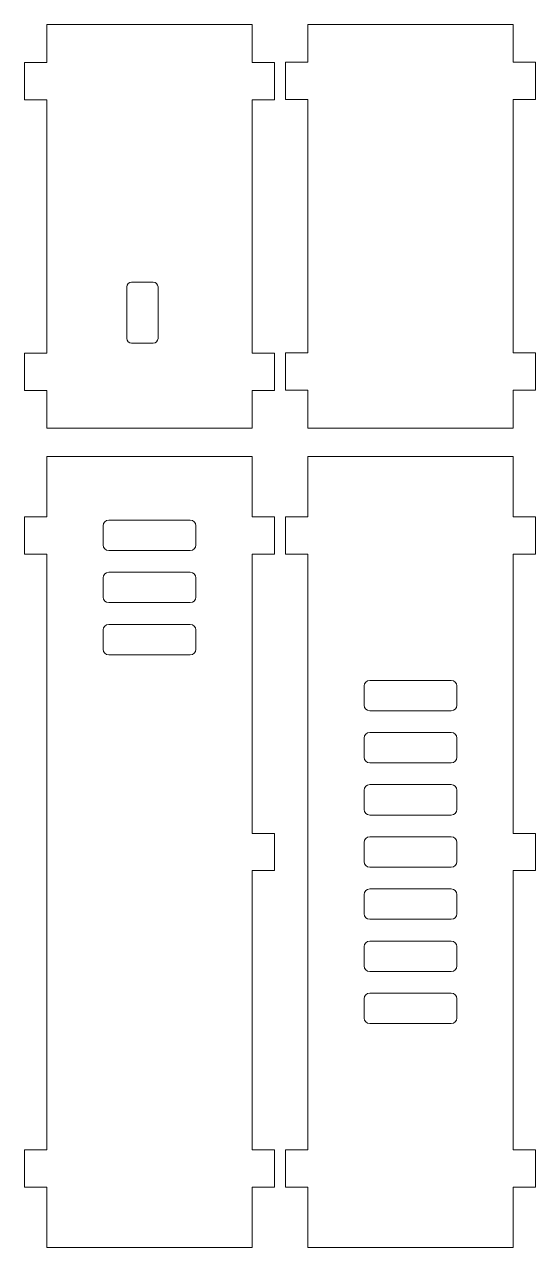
# Model space of a CAD drawing. Header units: millimetres. Extents: x -80 to 101, y -34 to 140.
# Drawn here: x -79.7 to -11, y -24.3 to 140 of the extents above; entities that cross this region are included whole.
import ezdxf

# ---------------------------------------------------------------- set-up
doc = ezdxf.new("R2010")
doc.units = ezdxf.units.MM
doc.header["$MEASUREMENT"] = 0
doc.layers.add('Layer 1', color=7, linetype='Continuous')

msp = doc.modelspace()

# ---------------------------------------------------------------- linework, layer by layer
at = {"layer": 'Layer 1', "color": 250, "lineweight": 20}
for points, knots in [([(-49.106, 85.7501), (-49.106, 85.7501), (-76.706, 85.7501), (-76.706, 85.7501), (-76.706, 85.7501), (-76.706, 85.7501), (-76.706, 90.8229), (-76.706, 90.8229), (-76.706, 90.8229), (-76.706, 90.8229), (-79.706, 90.8229), (-79.706, 90.8229), (-79.706, 90.8229), (-79.706, 90.8229), (-79.706, 95.8256), (-79.706, 95.8256), (-79.706, 95.8256), (-79.706, 95.8256), (-76.706, 95.8256), (-76.706, 95.8256), (-76.706, 95.8256), (-76.706, 95.8256), (-76.706, 129.8445), (-76.706, 129.8445), (-76.706, 129.8445), (-76.706, 129.8445), (-79.706, 129.8445), (-79.706, 129.8445), (-79.706, 129.8445), (-79.706, 129.8445), (-79.706, 134.8472), (-79.706, 134.8472), (-79.706, 134.8472), (-79.706, 134.8472), (-76.706, 134.8472), (-76.706, 134.8472), (-76.706, 134.8472), (-76.706, 134.8472), (-76.706, 139.9502), (-76.706, 139.9502), (-76.706, 139.9502), (-76.706, 139.9502), (-49.106, 139.9502), (-49.106, 139.9502), (-49.106, 139.9502), (-49.106, 139.9502), (-49.106, 134.8473), (-49.106, 134.8473), (-49.106, 134.8473), (-49.106, 134.8473), (-46.106, 134.8473), (-46.106, 134.8473), (-46.106, 134.8473), (-46.106, 134.8473), (-46.106, 129.8445), (-46.106, 129.8445), (-46.106, 129.8445), (-46.106, 129.8445), (-49.106, 129.8445), (-49.106, 129.8445), (-49.106, 129.8445), (-49.106, 129.8445), (-49.106, 95.8256), (-49.106, 95.8256), (-49.106, 95.8256), (-49.106, 95.8256), (-46.106, 95.8256), (-46.106, 95.8256), (-46.106, 95.8256), (-46.106, 95.8256), (-46.106, 90.8229), (-46.106, 90.8229), (-46.106, 90.8229), (-46.106, 90.8229), (-49.106, 90.8229), (-49.106, 90.8229), (-49.106, 90.8229), (-49.106, 90.8229), (-49.106, 85.7501), (-49.106, 85.7501)], [0, 0, 0, 0, 0.04761905, 0.04761905, 0.04761905, 0.04761905, 0.0952381, 0.0952381, 0.0952381, 0.0952381, 0.14285714, 0.14285714, 0.14285714, 0.14285714, 0.19047619, 0.19047619, 0.19047619, 0.19047619, 0.23809524, 0.23809524, 0.23809524, 0.23809524, 0.28571429, 0.28571429, 0.28571429, 0.28571429, 0.33333333, 0.33333333, 0.33333333, 0.33333333, 0.38095238, 0.38095238, 0.38095238, 0.38095238, 0.42857143, 0.42857143, 0.42857143, 0.42857143, 0.47619048, 0.47619048, 0.47619048, 0.47619048, 0.52380952, 0.52380952, 0.52380952, 0.52380952, 0.57142857, 0.57142857, 0.57142857, 0.57142857, 0.61904762, 0.61904762, 0.61904762, 0.61904762, 0.66666667, 0.66666667, 0.66666667, 0.66666667, 0.71428571, 0.71428571, 0.71428571, 0.71428571, 0.76190476, 0.76190476, 0.76190476, 0.76190476, 0.80952381, 0.80952381, 0.80952381, 0.80952381, 0.85714286, 0.85714286, 0.85714286, 0.85714286, 0.9047619, 0.9047619, 0.9047619, 0.9047619, 1, 1, 1, 1]), ([(-49.106, 85.7501), (-49.106, 85.7501), (-76.706, 85.7501), (-76.706, 85.7501), (-76.706, 85.7501), (-76.706, 85.7501), (-76.706, 90.8229), (-76.706, 90.8229), (-76.706, 90.8229), (-76.706, 90.8229), (-79.706, 90.8229), (-79.706, 90.8229), (-79.706, 90.8229), (-79.706, 90.8229), (-79.706, 95.8256), (-79.706, 95.8256), (-79.706, 95.8256), (-79.706, 95.8256), (-76.706, 95.8256), (-76.706, 95.8256), (-76.706, 95.8256), (-76.706, 95.8256), (-76.706, 129.8445), (-76.706, 129.8445), (-76.706, 129.8445), (-76.706, 129.8445), (-79.706, 129.8445), (-79.706, 129.8445), (-79.706, 129.8445), (-79.706, 129.8445), (-79.706, 134.8472), (-79.706, 134.8472), (-79.706, 134.8472), (-79.706, 134.8472), (-76.706, 134.8472), (-76.706, 134.8472), (-76.706, 134.8472), (-76.706, 134.8472), (-76.706, 139.9502), (-76.706, 139.9502), (-76.706, 139.9502), (-76.706, 139.9502), (-49.106, 139.9502), (-49.106, 139.9502), (-49.106, 139.9502), (-49.106, 139.9502), (-49.106, 134.8473), (-49.106, 134.8473), (-49.106, 134.8473), (-49.106, 134.8473), (-46.106, 134.8473), (-46.106, 134.8473), (-46.106, 134.8473), (-46.106, 134.8473), (-46.106, 129.8445), (-46.106, 129.8445), (-46.106, 129.8445), (-46.106, 129.8445), (-49.106, 129.8445), (-49.106, 129.8445), (-49.106, 129.8445), (-49.106, 129.8445), (-49.106, 95.8256), (-49.106, 95.8256), (-49.106, 95.8256), (-49.106, 95.8256), (-46.106, 95.8256), (-46.106, 95.8256), (-46.106, 95.8256), (-46.106, 95.8256), (-46.106, 90.8229), (-46.106, 90.8229), (-46.106, 90.8229), (-46.106, 90.8229), (-49.106, 90.8229), (-49.106, 90.8229), (-49.106, 90.8229), (-49.106, 90.8229), (-49.106, 85.7501), (-49.106, 85.7501)], [0, 0, 0, 0, 0.04761905, 0.04761905, 0.04761905, 0.04761905, 0.0952381, 0.0952381, 0.0952381, 0.0952381, 0.14285714, 0.14285714, 0.14285714, 0.14285714, 0.19047619, 0.19047619, 0.19047619, 0.19047619, 0.23809524, 0.23809524, 0.23809524, 0.23809524, 0.28571429, 0.28571429, 0.28571429, 0.28571429, 0.33333333, 0.33333333, 0.33333333, 0.33333333, 0.38095238, 0.38095238, 0.38095238, 0.38095238, 0.42857143, 0.42857143, 0.42857143, 0.42857143, 0.47619048, 0.47619048, 0.47619048, 0.47619048, 0.52380952, 0.52380952, 0.52380952, 0.52380952, 0.57142857, 0.57142857, 0.57142857, 0.57142857, 0.61904762, 0.61904762, 0.61904762, 0.61904762, 0.66666667, 0.66666667, 0.66666667, 0.66666667, 0.71428571, 0.71428571, 0.71428571, 0.71428571, 0.76190476, 0.76190476, 0.76190476, 0.76190476, 0.80952381, 0.80952381, 0.80952381, 0.80952381, 0.85714286, 0.85714286, 0.85714286, 0.85714286, 0.9047619, 0.9047619, 0.9047619, 0.9047619, 1, 1, 1, 1]), ([(-41.6349, 139.9503), (-41.6349, 139.9503), (-14.0349, 139.9503), (-14.0349, 139.9503), (-14.0349, 139.9503), (-14.0349, 139.9503), (-14.0349, 134.8775), (-14.0349, 134.8775), (-14.0349, 134.8775), (-14.0349, 134.8775), (-11.0349, 134.8775), (-11.0349, 134.8775), (-11.0349, 134.8775), (-11.0349, 134.8775), (-11.0349, 129.8748), (-11.0349, 129.8748), (-11.0349, 129.8748), (-11.0349, 129.8748), (-14.0349, 129.8748), (-14.0349, 129.8748), (-14.0349, 129.8748), (-14.0349, 129.8748), (-14.0349, 95.8559), (-14.0349, 95.8559), (-14.0349, 95.8559), (-14.0349, 95.8559), (-11.0349, 95.8559), (-11.0349, 95.8559), (-11.0349, 95.8559), (-11.0349, 95.8559), (-11.0349, 90.8532), (-11.0349, 90.8532), (-11.0349, 90.8532), (-11.0349, 90.8532), (-14.0349, 90.8532), (-14.0349, 90.8532), (-14.0349, 90.8532), (-14.0349, 90.8532), (-14.0349, 85.7502), (-14.0349, 85.7502), (-14.0349, 85.7502), (-14.0349, 85.7502), (-41.6349, 85.7502), (-41.6349, 85.7502), (-41.6349, 85.7502), (-41.6349, 85.7502), (-41.6349, 90.8531), (-41.6349, 90.8531), (-41.6349, 90.8531), (-41.6349, 90.8531), (-44.6349, 90.8531), (-44.6349, 90.8531), (-44.6349, 90.8531), (-44.6349, 90.8531), (-44.6349, 95.8559), (-44.6349, 95.8559), (-44.6349, 95.8559), (-44.6349, 95.8559), (-41.6349, 95.8559), (-41.6349, 95.8559), (-41.6349, 95.8559), (-41.6349, 95.8559), (-41.6349, 129.8748), (-41.6349, 129.8748), (-41.6349, 129.8748), (-41.6349, 129.8748), (-44.6349, 129.8748), (-44.6349, 129.8748), (-44.6349, 129.8748), (-44.6349, 129.8748), (-44.6349, 134.8775), (-44.6349, 134.8775), (-44.6349, 134.8775), (-44.6349, 134.8775), (-41.6349, 134.8775), (-41.6349, 134.8775), (-41.6349, 134.8775), (-41.6349, 134.8775), (-41.6349, 139.9503), (-41.6349, 139.9503)], [0, 0, 0, 0, 0.04761905, 0.04761905, 0.04761905, 0.04761905, 0.0952381, 0.0952381, 0.0952381, 0.0952381, 0.14285714, 0.14285714, 0.14285714, 0.14285714, 0.19047619, 0.19047619, 0.19047619, 0.19047619, 0.23809524, 0.23809524, 0.23809524, 0.23809524, 0.28571429, 0.28571429, 0.28571429, 0.28571429, 0.33333333, 0.33333333, 0.33333333, 0.33333333, 0.38095238, 0.38095238, 0.38095238, 0.38095238, 0.42857143, 0.42857143, 0.42857143, 0.42857143, 0.47619048, 0.47619048, 0.47619048, 0.47619048, 0.52380952, 0.52380952, 0.52380952, 0.52380952, 0.57142857, 0.57142857, 0.57142857, 0.57142857, 0.61904762, 0.61904762, 0.61904762, 0.61904762, 0.66666667, 0.66666667, 0.66666667, 0.66666667, 0.71428571, 0.71428571, 0.71428571, 0.71428571, 0.76190476, 0.76190476, 0.76190476, 0.76190476, 0.80952381, 0.80952381, 0.80952381, 0.80952381, 0.85714286, 0.85714286, 0.85714286, 0.85714286, 0.9047619, 0.9047619, 0.9047619, 0.9047619, 1, 1, 1, 1]), ([(-41.6349, 139.9503), (-41.6349, 139.9503), (-14.0349, 139.9503), (-14.0349, 139.9503), (-14.0349, 139.9503), (-14.0349, 139.9503), (-14.0349, 134.8775), (-14.0349, 134.8775), (-14.0349, 134.8775), (-14.0349, 134.8775), (-11.0349, 134.8775), (-11.0349, 134.8775), (-11.0349, 134.8775), (-11.0349, 134.8775), (-11.0349, 129.8748), (-11.0349, 129.8748), (-11.0349, 129.8748), (-11.0349, 129.8748), (-14.0349, 129.8748), (-14.0349, 129.8748), (-14.0349, 129.8748), (-14.0349, 129.8748), (-14.0349, 95.8559), (-14.0349, 95.8559), (-14.0349, 95.8559), (-14.0349, 95.8559), (-11.0349, 95.8559), (-11.0349, 95.8559), (-11.0349, 95.8559), (-11.0349, 95.8559), (-11.0349, 90.8532), (-11.0349, 90.8532), (-11.0349, 90.8532), (-11.0349, 90.8532), (-14.0349, 90.8532), (-14.0349, 90.8532), (-14.0349, 90.8532), (-14.0349, 90.8532), (-14.0349, 85.7502), (-14.0349, 85.7502), (-14.0349, 85.7502), (-14.0349, 85.7502), (-41.6349, 85.7502), (-41.6349, 85.7502), (-41.6349, 85.7502), (-41.6349, 85.7502), (-41.6349, 90.8531), (-41.6349, 90.8531), (-41.6349, 90.8531), (-41.6349, 90.8531), (-44.6349, 90.8531), (-44.6349, 90.8531), (-44.6349, 90.8531), (-44.6349, 90.8531), (-44.6349, 95.8559), (-44.6349, 95.8559), (-44.6349, 95.8559), (-44.6349, 95.8559), (-41.6349, 95.8559), (-41.6349, 95.8559), (-41.6349, 95.8559), (-41.6349, 95.8559), (-41.6349, 129.8748), (-41.6349, 129.8748), (-41.6349, 129.8748), (-41.6349, 129.8748), (-44.6349, 129.8748), (-44.6349, 129.8748), (-44.6349, 129.8748), (-44.6349, 129.8748), (-44.6349, 134.8775), (-44.6349, 134.8775), (-44.6349, 134.8775), (-44.6349, 134.8775), (-41.6349, 134.8775), (-41.6349, 134.8775), (-41.6349, 134.8775), (-41.6349, 134.8775), (-41.6349, 139.9503), (-41.6349, 139.9503)], [0, 0, 0, 0, 0.04761905, 0.04761905, 0.04761905, 0.04761905, 0.0952381, 0.0952381, 0.0952381, 0.0952381, 0.14285714, 0.14285714, 0.14285714, 0.14285714, 0.19047619, 0.19047619, 0.19047619, 0.19047619, 0.23809524, 0.23809524, 0.23809524, 0.23809524, 0.28571429, 0.28571429, 0.28571429, 0.28571429, 0.33333333, 0.33333333, 0.33333333, 0.33333333, 0.38095238, 0.38095238, 0.38095238, 0.38095238, 0.42857143, 0.42857143, 0.42857143, 0.42857143, 0.47619048, 0.47619048, 0.47619048, 0.47619048, 0.52380952, 0.52380952, 0.52380952, 0.52380952, 0.57142857, 0.57142857, 0.57142857, 0.57142857, 0.61904762, 0.61904762, 0.61904762, 0.61904762, 0.66666667, 0.66666667, 0.66666667, 0.66666667, 0.71428571, 0.71428571, 0.71428571, 0.71428571, 0.76190476, 0.76190476, 0.76190476, 0.76190476, 0.80952381, 0.80952381, 0.80952381, 0.80952381, 0.85714286, 0.85714286, 0.85714286, 0.85714286, 0.9047619, 0.9047619, 0.9047619, 0.9047619, 1, 1, 1, 1]), ([(-62.4056, 97.1502), (-62.4056, 97.1502), (-65.3161, 97.1502), (-65.3161, 97.1502), (-65.3161, 97.1502), (-65.6708, 97.1502), (-65.9609, 97.4403), (-65.9609, 97.795), (-65.9609, 97.795), (-65.9609, 97.795), (-65.9609, 104.7054), (-65.9609, 104.7054), (-65.9609, 104.7054), (-65.9609, 105.0601), (-65.6708, 105.3502), (-65.3161, 105.3502), (-65.3161, 105.3502), (-65.3161, 105.3502), (-62.4056, 105.3502), (-62.4056, 105.3502), (-62.4056, 105.3502), (-62.051, 105.3502), (-61.7609, 105.0601), (-61.7609, 104.7054), (-61.7609, 104.7054), (-61.7609, 104.7054), (-61.7609, 97.795), (-61.7609, 97.795), (-61.7609, 97.795), (-61.7609, 97.4403), (-62.051, 97.1502), (-62.4056, 97.1502)], [0, 0, 0, 0, 0.11111111, 0.11111111, 0.11111111, 0.11111111, 0.22222222, 0.22222222, 0.22222222, 0.22222222, 0.33333333, 0.33333333, 0.33333333, 0.33333333, 0.44444444, 0.44444444, 0.44444444, 0.44444444, 0.55555556, 0.55555556, 0.55555556, 0.55555556, 0.66666667, 0.66666667, 0.66666667, 0.66666667, 0.77777778, 0.77777778, 0.77777778, 0.77777778, 1, 1, 1, 1]), ([(-62.4056, 97.1502), (-62.4056, 97.1502), (-65.3161, 97.1502), (-65.3161, 97.1502), (-65.3161, 97.1502), (-65.6708, 97.1502), (-65.9609, 97.4403), (-65.9609, 97.795), (-65.9609, 97.795), (-65.9609, 97.795), (-65.9609, 104.7054), (-65.9609, 104.7054), (-65.9609, 104.7054), (-65.9609, 105.0601), (-65.6708, 105.3502), (-65.3161, 105.3502), (-65.3161, 105.3502), (-65.3161, 105.3502), (-62.4056, 105.3502), (-62.4056, 105.3502), (-62.4056, 105.3502), (-62.051, 105.3502), (-61.7609, 105.0601), (-61.7609, 104.7054), (-61.7609, 104.7054), (-61.7609, 104.7054), (-61.7609, 97.795), (-61.7609, 97.795), (-61.7609, 97.795), (-61.7609, 97.4403), (-62.051, 97.1502), (-62.4056, 97.1502)], [0, 0, 0, 0, 0.11111111, 0.11111111, 0.11111111, 0.11111111, 0.22222222, 0.22222222, 0.22222222, 0.22222222, 0.33333333, 0.33333333, 0.33333333, 0.33333333, 0.44444444, 0.44444444, 0.44444444, 0.44444444, 0.55555556, 0.55555556, 0.55555556, 0.55555556, 0.66666667, 0.66666667, 0.66666667, 0.66666667, 0.77777778, 0.77777778, 0.77777778, 0.77777778, 1, 1, 1, 1]), ([(-76.706, -24.2545), (-76.706, -24.2545), (-76.706, -16.1545), (-76.706, -16.1545), (-76.706, -16.1545), (-76.706, -16.1545), (-79.706, -16.1545), (-79.706, -16.1545), (-79.706, -16.1545), (-79.706, -16.1545), (-79.706, -11.1545), (-79.706, -11.1545), (-79.706, -11.1545), (-79.706, -11.1545), (-76.706, -11.1545), (-76.706, -11.1545), (-76.706, -11.1545), (-76.706, -11.1545), (-76.706, 68.8455), (-76.706, 68.8455), (-76.706, 68.8455), (-76.706, 68.8455), (-79.706, 68.8455), (-79.706, 68.8455), (-79.706, 68.8455), (-79.706, 68.8455), (-79.706, 73.8455), (-79.706, 73.8455), (-79.706, 73.8455), (-79.706, 73.8455), (-76.706, 73.8455), (-76.706, 73.8455), (-76.706, 73.8455), (-76.706, 73.8455), (-76.706, 81.9555), (-76.706, 81.9555), (-76.706, 81.9555), (-76.706, 81.9555), (-49.106, 81.9555), (-49.106, 81.9555), (-49.106, 81.9555), (-49.106, 81.9555), (-49.106, 73.8455), (-49.106, 73.8455), (-49.106, 73.8455), (-49.106, 73.8455), (-46.106, 73.8455), (-46.106, 73.8455), (-46.106, 73.8455), (-46.106, 73.8455), (-46.106, 68.8428), (-46.106, 68.8428), (-46.106, 68.8428), (-46.106, 68.8428), (-49.106, 68.8428), (-49.106, 68.8428), (-49.106, 68.8428), (-49.106, 68.8428), (-49.106, 31.3505), (-49.106, 31.3505), (-49.106, 31.3505), (-49.106, 31.3505), (-46.106, 31.3505), (-46.106, 31.3505), (-46.106, 31.3505), (-46.106, 31.3505), (-46.106, 26.3478), (-46.106, 26.3478), (-46.106, 26.3478), (-46.106, 26.3478), (-49.106, 26.3478), (-49.106, 26.3478), (-49.106, 26.3478), (-49.106, 26.3478), (-49.106, -11.1545), (-49.106, -11.1545), (-49.106, -11.1545), (-49.106, -11.1545), (-46.106, -11.1545), (-46.106, -11.1545), (-46.106, -11.1545), (-46.106, -11.1545), (-46.106, -16.1572), (-46.106, -16.1572), (-46.106, -16.1572), (-46.106, -16.1572), (-49.106, -16.1572), (-49.106, -16.1572), (-49.106, -16.1572), (-49.106, -16.1572), (-49.106, -24.2545), (-49.106, -24.2545), (-49.106, -24.2545), (-49.106, -24.2545), (-76.706, -24.2545), (-76.706, -24.2545)], [0, 0, 0, 0, 0.04, 0.04, 0.04, 0.04, 0.08, 0.08, 0.08, 0.08, 0.12, 0.12, 0.12, 0.12, 0.16, 0.16, 0.16, 0.16, 0.2, 0.2, 0.2, 0.2, 0.24, 0.24, 0.24, 0.24, 0.28, 0.28, 0.28, 0.28, 0.32, 0.32, 0.32, 0.32, 0.36, 0.36, 0.36, 0.36, 0.4, 0.4, 0.4, 0.4, 0.44, 0.44, 0.44, 0.44, 0.48, 0.48, 0.48, 0.48, 0.52, 0.52, 0.52, 0.52, 0.56, 0.56, 0.56, 0.56, 0.6, 0.6, 0.6, 0.6, 0.64, 0.64, 0.64, 0.64, 0.68, 0.68, 0.68, 0.68, 0.72, 0.72, 0.72, 0.72, 0.76, 0.76, 0.76, 0.76, 0.8, 0.8, 0.8, 0.8, 0.84, 0.84, 0.84, 0.84, 0.88, 0.88, 0.88, 0.88, 0.92, 0.92, 0.92, 0.92, 1, 1, 1, 1]), ([(-76.706, -24.2545), (-76.706, -24.2545), (-76.706, -16.1545), (-76.706, -16.1545), (-76.706, -16.1545), (-76.706, -16.1545), (-79.706, -16.1545), (-79.706, -16.1545), (-79.706, -16.1545), (-79.706, -16.1545), (-79.706, -11.1545), (-79.706, -11.1545), (-79.706, -11.1545), (-79.706, -11.1545), (-76.706, -11.1545), (-76.706, -11.1545), (-76.706, -11.1545), (-76.706, -11.1545), (-76.706, 68.8455), (-76.706, 68.8455), (-76.706, 68.8455), (-76.706, 68.8455), (-79.706, 68.8455), (-79.706, 68.8455), (-79.706, 68.8455), (-79.706, 68.8455), (-79.706, 73.8455), (-79.706, 73.8455), (-79.706, 73.8455), (-79.706, 73.8455), (-76.706, 73.8455), (-76.706, 73.8455), (-76.706, 73.8455), (-76.706, 73.8455), (-76.706, 81.9555), (-76.706, 81.9555), (-76.706, 81.9555), (-76.706, 81.9555), (-49.106, 81.9555), (-49.106, 81.9555), (-49.106, 81.9555), (-49.106, 81.9555), (-49.106, 73.8455), (-49.106, 73.8455), (-49.106, 73.8455), (-49.106, 73.8455), (-46.106, 73.8455), (-46.106, 73.8455), (-46.106, 73.8455), (-46.106, 73.8455), (-46.106, 68.8428), (-46.106, 68.8428), (-46.106, 68.8428), (-46.106, 68.8428), (-49.106, 68.8428), (-49.106, 68.8428), (-49.106, 68.8428), (-49.106, 68.8428), (-49.106, 31.3505), (-49.106, 31.3505), (-49.106, 31.3505), (-49.106, 31.3505), (-46.106, 31.3505), (-46.106, 31.3505), (-46.106, 31.3505), (-46.106, 31.3505), (-46.106, 26.3478), (-46.106, 26.3478), (-46.106, 26.3478), (-46.106, 26.3478), (-49.106, 26.3478), (-49.106, 26.3478), (-49.106, 26.3478), (-49.106, 26.3478), (-49.106, -11.1545), (-49.106, -11.1545), (-49.106, -11.1545), (-49.106, -11.1545), (-46.106, -11.1545), (-46.106, -11.1545), (-46.106, -11.1545), (-46.106, -11.1545), (-46.106, -16.1572), (-46.106, -16.1572), (-46.106, -16.1572), (-46.106, -16.1572), (-49.106, -16.1572), (-49.106, -16.1572), (-49.106, -16.1572), (-49.106, -16.1572), (-49.106, -24.2545), (-49.106, -24.2545), (-49.106, -24.2545), (-49.106, -24.2545), (-76.706, -24.2545), (-76.706, -24.2545)], [0, 0, 0, 0, 0.04, 0.04, 0.04, 0.04, 0.08, 0.08, 0.08, 0.08, 0.12, 0.12, 0.12, 0.12, 0.16, 0.16, 0.16, 0.16, 0.2, 0.2, 0.2, 0.2, 0.24, 0.24, 0.24, 0.24, 0.28, 0.28, 0.28, 0.28, 0.32, 0.32, 0.32, 0.32, 0.36, 0.36, 0.36, 0.36, 0.4, 0.4, 0.4, 0.4, 0.44, 0.44, 0.44, 0.44, 0.48, 0.48, 0.48, 0.48, 0.52, 0.52, 0.52, 0.52, 0.56, 0.56, 0.56, 0.56, 0.6, 0.6, 0.6, 0.6, 0.64, 0.64, 0.64, 0.64, 0.68, 0.68, 0.68, 0.68, 0.72, 0.72, 0.72, 0.72, 0.76, 0.76, 0.76, 0.76, 0.8, 0.8, 0.8, 0.8, 0.84, 0.84, 0.84, 0.84, 0.88, 0.88, 0.88, 0.88, 0.92, 0.92, 0.92, 0.92, 1, 1, 1, 1]), ([(-41.6349, -24.2545), (-41.6349, -24.2545), (-41.6349, -16.1545), (-41.6349, -16.1545), (-41.6349, -16.1545), (-41.6349, -16.1545), (-44.6349, -16.1545), (-44.6349, -16.1545), (-44.6349, -16.1545), (-44.6349, -16.1545), (-44.6349, -11.1545), (-44.6349, -11.1545), (-44.6349, -11.1545), (-44.6349, -11.1545), (-41.6349, -11.1545), (-41.6349, -11.1545), (-41.6349, -11.1545), (-41.6349, -11.1545), (-41.6349, 68.8455), (-41.6349, 68.8455), (-41.6349, 68.8455), (-41.6349, 68.8455), (-44.6349, 68.8455), (-44.6349, 68.8455), (-44.6349, 68.8455), (-44.6349, 68.8455), (-44.6349, 73.8455), (-44.6349, 73.8455), (-44.6349, 73.8455), (-44.6349, 73.8455), (-41.6349, 73.8455), (-41.6349, 73.8455), (-41.6349, 73.8455), (-41.6349, 73.8455), (-41.6349, 81.9555), (-41.6349, 81.9555), (-41.6349, 81.9555), (-41.6349, 81.9555), (-14.0349, 81.9555), (-14.0349, 81.9555), (-14.0349, 81.9555), (-14.0349, 81.9555), (-14.0349, 73.8455), (-14.0349, 73.8455), (-14.0349, 73.8455), (-14.0349, 73.8455), (-11.0349, 73.8455), (-11.0349, 73.8455), (-11.0349, 73.8455), (-11.0349, 73.8455), (-11.0349, 68.8428), (-11.0349, 68.8428), (-11.0349, 68.8428), (-11.0349, 68.8428), (-14.0349, 68.8428), (-14.0349, 68.8428), (-14.0349, 68.8428), (-14.0349, 68.8428), (-14.0349, 31.3505), (-14.0349, 31.3505), (-14.0349, 31.3505), (-14.0349, 31.3505), (-11.0349, 31.3505), (-11.0349, 31.3505), (-11.0349, 31.3505), (-11.0349, 31.3505), (-11.0349, 26.3478), (-11.0349, 26.3478), (-11.0349, 26.3478), (-11.0349, 26.3478), (-14.0349, 26.3478), (-14.0349, 26.3478), (-14.0349, 26.3478), (-14.0349, 26.3478), (-14.0349, -11.1545), (-14.0349, -11.1545), (-14.0349, -11.1545), (-14.0349, -11.1545), (-11.0349, -11.1545), (-11.0349, -11.1545), (-11.0349, -11.1545), (-11.0349, -11.1545), (-11.0349, -16.1572), (-11.0349, -16.1572), (-11.0349, -16.1572), (-11.0349, -16.1572), (-14.0349, -16.1572), (-14.0349, -16.1572), (-14.0349, -16.1572), (-14.0349, -16.1572), (-14.0349, -24.2545), (-14.0349, -24.2545), (-14.0349, -24.2545), (-14.0349, -24.2545), (-41.6349, -24.2545), (-41.6349, -24.2545)], [0, 0, 0, 0, 0.04, 0.04, 0.04, 0.04, 0.08, 0.08, 0.08, 0.08, 0.12, 0.12, 0.12, 0.12, 0.16, 0.16, 0.16, 0.16, 0.2, 0.2, 0.2, 0.2, 0.24, 0.24, 0.24, 0.24, 0.28, 0.28, 0.28, 0.28, 0.32, 0.32, 0.32, 0.32, 0.36, 0.36, 0.36, 0.36, 0.4, 0.4, 0.4, 0.4, 0.44, 0.44, 0.44, 0.44, 0.48, 0.48, 0.48, 0.48, 0.52, 0.52, 0.52, 0.52, 0.56, 0.56, 0.56, 0.56, 0.6, 0.6, 0.6, 0.6, 0.64, 0.64, 0.64, 0.64, 0.68, 0.68, 0.68, 0.68, 0.72, 0.72, 0.72, 0.72, 0.76, 0.76, 0.76, 0.76, 0.8, 0.8, 0.8, 0.8, 0.84, 0.84, 0.84, 0.84, 0.88, 0.88, 0.88, 0.88, 0.92, 0.92, 0.92, 0.92, 1, 1, 1, 1]), ([(-41.6349, -24.2545), (-41.6349, -24.2545), (-41.6349, -16.1545), (-41.6349, -16.1545), (-41.6349, -16.1545), (-41.6349, -16.1545), (-44.6349, -16.1545), (-44.6349, -16.1545), (-44.6349, -16.1545), (-44.6349, -16.1545), (-44.6349, -11.1545), (-44.6349, -11.1545), (-44.6349, -11.1545), (-44.6349, -11.1545), (-41.6349, -11.1545), (-41.6349, -11.1545), (-41.6349, -11.1545), (-41.6349, -11.1545), (-41.6349, 68.8455), (-41.6349, 68.8455), (-41.6349, 68.8455), (-41.6349, 68.8455), (-44.6349, 68.8455), (-44.6349, 68.8455), (-44.6349, 68.8455), (-44.6349, 68.8455), (-44.6349, 73.8455), (-44.6349, 73.8455), (-44.6349, 73.8455), (-44.6349, 73.8455), (-41.6349, 73.8455), (-41.6349, 73.8455), (-41.6349, 73.8455), (-41.6349, 73.8455), (-41.6349, 81.9555), (-41.6349, 81.9555), (-41.6349, 81.9555), (-41.6349, 81.9555), (-14.0349, 81.9555), (-14.0349, 81.9555), (-14.0349, 81.9555), (-14.0349, 81.9555), (-14.0349, 73.8455), (-14.0349, 73.8455), (-14.0349, 73.8455), (-14.0349, 73.8455), (-11.0349, 73.8455), (-11.0349, 73.8455), (-11.0349, 73.8455), (-11.0349, 73.8455), (-11.0349, 68.8428), (-11.0349, 68.8428), (-11.0349, 68.8428), (-11.0349, 68.8428), (-14.0349, 68.8428), (-14.0349, 68.8428), (-14.0349, 68.8428), (-14.0349, 68.8428), (-14.0349, 31.3505), (-14.0349, 31.3505), (-14.0349, 31.3505), (-14.0349, 31.3505), (-11.0349, 31.3505), (-11.0349, 31.3505), (-11.0349, 31.3505), (-11.0349, 31.3505), (-11.0349, 26.3478), (-11.0349, 26.3478), (-11.0349, 26.3478), (-11.0349, 26.3478), (-14.0349, 26.3478), (-14.0349, 26.3478), (-14.0349, 26.3478), (-14.0349, 26.3478), (-14.0349, -11.1545), (-14.0349, -11.1545), (-14.0349, -11.1545), (-14.0349, -11.1545), (-11.0349, -11.1545), (-11.0349, -11.1545), (-11.0349, -11.1545), (-11.0349, -11.1545), (-11.0349, -16.1572), (-11.0349, -16.1572), (-11.0349, -16.1572), (-11.0349, -16.1572), (-14.0349, -16.1572), (-14.0349, -16.1572), (-14.0349, -16.1572), (-14.0349, -16.1572), (-14.0349, -24.2545), (-14.0349, -24.2545), (-14.0349, -24.2545), (-14.0349, -24.2545), (-41.6349, -24.2545), (-41.6349, -24.2545)], [0, 0, 0, 0, 0.04, 0.04, 0.04, 0.04, 0.08, 0.08, 0.08, 0.08, 0.12, 0.12, 0.12, 0.12, 0.16, 0.16, 0.16, 0.16, 0.2, 0.2, 0.2, 0.2, 0.24, 0.24, 0.24, 0.24, 0.28, 0.28, 0.28, 0.28, 0.32, 0.32, 0.32, 0.32, 0.36, 0.36, 0.36, 0.36, 0.4, 0.4, 0.4, 0.4, 0.44, 0.44, 0.44, 0.44, 0.48, 0.48, 0.48, 0.48, 0.52, 0.52, 0.52, 0.52, 0.56, 0.56, 0.56, 0.56, 0.6, 0.6, 0.6, 0.6, 0.64, 0.64, 0.64, 0.64, 0.68, 0.68, 0.68, 0.68, 0.72, 0.72, 0.72, 0.72, 0.76, 0.76, 0.76, 0.76, 0.8, 0.8, 0.8, 0.8, 0.84, 0.84, 0.84, 0.84, 0.88, 0.88, 0.88, 0.88, 0.92, 0.92, 0.92, 0.92, 1, 1, 1, 1]), ([(-68.3759, 73.4035), (-68.3759, 73.4035), (-57.4361, 73.4035), (-57.4361, 73.4035), (-57.4361, 73.4035), (-57.0236, 73.4035), (-56.6862, 73.0661), (-56.6862, 72.6536), (-56.6862, 72.6536), (-56.6862, 72.6536), (-56.6862, 70.0732), (-56.6862, 70.0732), (-56.6862, 70.0732), (-56.6862, 69.6607), (-57.0236, 69.3233), (-57.4361, 69.3233), (-57.4361, 69.3233), (-57.4361, 69.3233), (-68.3759, 69.3233), (-68.3759, 69.3233), (-68.3759, 69.3233), (-68.7884, 69.3233), (-69.1258, 69.6607), (-69.1258, 70.0732), (-69.1258, 70.0732), (-69.1258, 70.0732), (-69.1258, 72.6536), (-69.1258, 72.6536), (-69.1258, 72.6536), (-69.1258, 73.0661), (-68.7884, 73.4035), (-68.3759, 73.4035)], [0, 0, 0, 0, 0.11111111, 0.11111111, 0.11111111, 0.11111111, 0.22222222, 0.22222222, 0.22222222, 0.22222222, 0.33333333, 0.33333333, 0.33333333, 0.33333333, 0.44444444, 0.44444444, 0.44444444, 0.44444444, 0.55555556, 0.55555556, 0.55555556, 0.55555556, 0.66666667, 0.66666667, 0.66666667, 0.66666667, 0.77777778, 0.77777778, 0.77777778, 0.77777778, 1, 1, 1, 1]), ([(-68.3759, 73.4035), (-68.3759, 73.4035), (-57.4361, 73.4035), (-57.4361, 73.4035), (-57.4361, 73.4035), (-57.0236, 73.4035), (-56.6862, 73.0661), (-56.6862, 72.6536), (-56.6862, 72.6536), (-56.6862, 72.6536), (-56.6862, 70.0732), (-56.6862, 70.0732), (-56.6862, 70.0732), (-56.6862, 69.6607), (-57.0236, 69.3233), (-57.4361, 69.3233), (-57.4361, 69.3233), (-57.4361, 69.3233), (-68.3759, 69.3233), (-68.3759, 69.3233), (-68.3759, 69.3233), (-68.7884, 69.3233), (-69.1258, 69.6607), (-69.1258, 70.0732), (-69.1258, 70.0732), (-69.1258, 70.0732), (-69.1258, 72.6536), (-69.1258, 72.6536), (-69.1258, 72.6536), (-69.1258, 73.0661), (-68.7884, 73.4035), (-68.3759, 73.4035)], [0, 0, 0, 0, 0.11111111, 0.11111111, 0.11111111, 0.11111111, 0.22222222, 0.22222222, 0.22222222, 0.22222222, 0.33333333, 0.33333333, 0.33333333, 0.33333333, 0.44444444, 0.44444444, 0.44444444, 0.44444444, 0.55555556, 0.55555556, 0.55555556, 0.55555556, 0.66666667, 0.66666667, 0.66666667, 0.66666667, 0.77777778, 0.77777778, 0.77777778, 0.77777778, 1, 1, 1, 1]), ([(-68.3759, 66.4035), (-68.3759, 66.4035), (-57.4361, 66.4035), (-57.4361, 66.4035), (-57.4361, 66.4035), (-57.0236, 66.4035), (-56.6862, 66.0661), (-56.6862, 65.6536), (-56.6862, 65.6536), (-56.6862, 65.6536), (-56.6862, 63.0732), (-56.6862, 63.0732), (-56.6862, 63.0732), (-56.6862, 62.6607), (-57.0236, 62.3233), (-57.4361, 62.3233), (-57.4361, 62.3233), (-57.4361, 62.3233), (-68.3759, 62.3233), (-68.3759, 62.3233), (-68.3759, 62.3233), (-68.7884, 62.3233), (-69.1258, 62.6607), (-69.1258, 63.0732), (-69.1258, 63.0732), (-69.1258, 63.0732), (-69.1258, 65.6536), (-69.1258, 65.6536), (-69.1258, 65.6536), (-69.1258, 66.0661), (-68.7884, 66.4035), (-68.3759, 66.4035)], [0, 0, 0, 0, 0.11111111, 0.11111111, 0.11111111, 0.11111111, 0.22222222, 0.22222222, 0.22222222, 0.22222222, 0.33333333, 0.33333333, 0.33333333, 0.33333333, 0.44444444, 0.44444444, 0.44444444, 0.44444444, 0.55555556, 0.55555556, 0.55555556, 0.55555556, 0.66666667, 0.66666667, 0.66666667, 0.66666667, 0.77777778, 0.77777778, 0.77777778, 0.77777778, 1, 1, 1, 1]), ([(-68.3759, 66.4035), (-68.3759, 66.4035), (-57.4361, 66.4035), (-57.4361, 66.4035), (-57.4361, 66.4035), (-57.0236, 66.4035), (-56.6862, 66.0661), (-56.6862, 65.6536), (-56.6862, 65.6536), (-56.6862, 65.6536), (-56.6862, 63.0732), (-56.6862, 63.0732), (-56.6862, 63.0732), (-56.6862, 62.6607), (-57.0236, 62.3233), (-57.4361, 62.3233), (-57.4361, 62.3233), (-57.4361, 62.3233), (-68.3759, 62.3233), (-68.3759, 62.3233), (-68.3759, 62.3233), (-68.7884, 62.3233), (-69.1258, 62.6607), (-69.1258, 63.0732), (-69.1258, 63.0732), (-69.1258, 63.0732), (-69.1258, 65.6536), (-69.1258, 65.6536), (-69.1258, 65.6536), (-69.1258, 66.0661), (-68.7884, 66.4035), (-68.3759, 66.4035)], [0, 0, 0, 0, 0.11111111, 0.11111111, 0.11111111, 0.11111111, 0.22222222, 0.22222222, 0.22222222, 0.22222222, 0.33333333, 0.33333333, 0.33333333, 0.33333333, 0.44444444, 0.44444444, 0.44444444, 0.44444444, 0.55555556, 0.55555556, 0.55555556, 0.55555556, 0.66666667, 0.66666667, 0.66666667, 0.66666667, 0.77777778, 0.77777778, 0.77777778, 0.77777778, 1, 1, 1, 1]), ([(-68.3759, 59.4035), (-68.3759, 59.4035), (-57.4361, 59.4035), (-57.4361, 59.4035), (-57.4361, 59.4035), (-57.0236, 59.4035), (-56.6862, 59.0661), (-56.6862, 58.6536), (-56.6862, 58.6536), (-56.6862, 58.6536), (-56.6862, 56.0732), (-56.6862, 56.0732), (-56.6862, 56.0732), (-56.6862, 55.6607), (-57.0236, 55.3233), (-57.4361, 55.3233), (-57.4361, 55.3233), (-57.4361, 55.3233), (-68.3759, 55.3233), (-68.3759, 55.3233), (-68.3759, 55.3233), (-68.7884, 55.3233), (-69.1258, 55.6607), (-69.1258, 56.0732), (-69.1258, 56.0732), (-69.1258, 56.0732), (-69.1258, 58.6536), (-69.1258, 58.6536), (-69.1258, 58.6536), (-69.1258, 59.0661), (-68.7884, 59.4035), (-68.3759, 59.4035)], [0, 0, 0, 0, 0.11111111, 0.11111111, 0.11111111, 0.11111111, 0.22222222, 0.22222222, 0.22222222, 0.22222222, 0.33333333, 0.33333333, 0.33333333, 0.33333333, 0.44444444, 0.44444444, 0.44444444, 0.44444444, 0.55555556, 0.55555556, 0.55555556, 0.55555556, 0.66666667, 0.66666667, 0.66666667, 0.66666667, 0.77777778, 0.77777778, 0.77777778, 0.77777778, 1, 1, 1, 1]), ([(-68.3759, 59.4035), (-68.3759, 59.4035), (-57.4361, 59.4035), (-57.4361, 59.4035), (-57.4361, 59.4035), (-57.0236, 59.4035), (-56.6862, 59.0661), (-56.6862, 58.6536), (-56.6862, 58.6536), (-56.6862, 58.6536), (-56.6862, 56.0732), (-56.6862, 56.0732), (-56.6862, 56.0732), (-56.6862, 55.6607), (-57.0236, 55.3233), (-57.4361, 55.3233), (-57.4361, 55.3233), (-57.4361, 55.3233), (-68.3759, 55.3233), (-68.3759, 55.3233), (-68.3759, 55.3233), (-68.7884, 55.3233), (-69.1258, 55.6607), (-69.1258, 56.0732), (-69.1258, 56.0732), (-69.1258, 56.0732), (-69.1258, 58.6536), (-69.1258, 58.6536), (-69.1258, 58.6536), (-69.1258, 59.0661), (-68.7884, 59.4035), (-68.3759, 59.4035)], [0, 0, 0, 0, 0.11111111, 0.11111111, 0.11111111, 0.11111111, 0.22222222, 0.22222222, 0.22222222, 0.22222222, 0.33333333, 0.33333333, 0.33333333, 0.33333333, 0.44444444, 0.44444444, 0.44444444, 0.44444444, 0.55555556, 0.55555556, 0.55555556, 0.55555556, 0.66666667, 0.66666667, 0.66666667, 0.66666667, 0.77777778, 0.77777778, 0.77777778, 0.77777778, 1, 1, 1, 1]), ([(-33.3048, 51.8906), (-33.3048, 51.8906), (-22.365, 51.8906), (-22.365, 51.8906), (-22.365, 51.8906), (-21.9525, 51.8906), (-21.6151, 51.5532), (-21.6151, 51.1407), (-21.6151, 51.1407), (-21.6151, 51.1407), (-21.6151, 48.5603), (-21.6151, 48.5603), (-21.6151, 48.5603), (-21.6151, 48.1478), (-21.9525, 47.8104), (-22.365, 47.8104), (-22.365, 47.8104), (-22.365, 47.8104), (-33.3048, 47.8104), (-33.3048, 47.8104), (-33.3048, 47.8104), (-33.7173, 47.8104), (-34.0547, 48.1478), (-34.0547, 48.5603), (-34.0547, 48.5603), (-34.0547, 48.5603), (-34.0547, 51.1407), (-34.0547, 51.1407), (-34.0547, 51.1407), (-34.0547, 51.5532), (-33.7173, 51.8906), (-33.3048, 51.8906)], [0, 0, 0, 0, 0.11111111, 0.11111111, 0.11111111, 0.11111111, 0.22222222, 0.22222222, 0.22222222, 0.22222222, 0.33333333, 0.33333333, 0.33333333, 0.33333333, 0.44444444, 0.44444444, 0.44444444, 0.44444444, 0.55555556, 0.55555556, 0.55555556, 0.55555556, 0.66666667, 0.66666667, 0.66666667, 0.66666667, 0.77777778, 0.77777778, 0.77777778, 0.77777778, 1, 1, 1, 1]), ([(-33.3048, 51.8906), (-33.3048, 51.8906), (-22.365, 51.8906), (-22.365, 51.8906), (-22.365, 51.8906), (-21.9525, 51.8906), (-21.6151, 51.5532), (-21.6151, 51.1407), (-21.6151, 51.1407), (-21.6151, 51.1407), (-21.6151, 48.5603), (-21.6151, 48.5603), (-21.6151, 48.5603), (-21.6151, 48.1478), (-21.9525, 47.8104), (-22.365, 47.8104), (-22.365, 47.8104), (-22.365, 47.8104), (-33.3048, 47.8104), (-33.3048, 47.8104), (-33.3048, 47.8104), (-33.7173, 47.8104), (-34.0547, 48.1478), (-34.0547, 48.5603), (-34.0547, 48.5603), (-34.0547, 48.5603), (-34.0547, 51.1407), (-34.0547, 51.1407), (-34.0547, 51.1407), (-34.0547, 51.5532), (-33.7173, 51.8906), (-33.3048, 51.8906)], [0, 0, 0, 0, 0.11111111, 0.11111111, 0.11111111, 0.11111111, 0.22222222, 0.22222222, 0.22222222, 0.22222222, 0.33333333, 0.33333333, 0.33333333, 0.33333333, 0.44444444, 0.44444444, 0.44444444, 0.44444444, 0.55555556, 0.55555556, 0.55555556, 0.55555556, 0.66666667, 0.66666667, 0.66666667, 0.66666667, 0.77777778, 0.77777778, 0.77777778, 0.77777778, 1, 1, 1, 1]), ([(-33.3048, 44.8906), (-33.3048, 44.8906), (-22.365, 44.8906), (-22.365, 44.8906), (-22.365, 44.8906), (-21.9525, 44.8906), (-21.6151, 44.5532), (-21.6151, 44.1407), (-21.6151, 44.1407), (-21.6151, 44.1407), (-21.6151, 41.5603), (-21.6151, 41.5603), (-21.6151, 41.5603), (-21.6151, 41.1478), (-21.9525, 40.8104), (-22.365, 40.8104), (-22.365, 40.8104), (-22.365, 40.8104), (-33.3048, 40.8104), (-33.3048, 40.8104), (-33.3048, 40.8104), (-33.7173, 40.8104), (-34.0547, 41.1478), (-34.0547, 41.5603), (-34.0547, 41.5603), (-34.0547, 41.5603), (-34.0547, 44.1407), (-34.0547, 44.1407), (-34.0547, 44.1407), (-34.0547, 44.5532), (-33.7173, 44.8906), (-33.3048, 44.8906)], [0, 0, 0, 0, 0.11111111, 0.11111111, 0.11111111, 0.11111111, 0.22222222, 0.22222222, 0.22222222, 0.22222222, 0.33333333, 0.33333333, 0.33333333, 0.33333333, 0.44444444, 0.44444444, 0.44444444, 0.44444444, 0.55555556, 0.55555556, 0.55555556, 0.55555556, 0.66666667, 0.66666667, 0.66666667, 0.66666667, 0.77777778, 0.77777778, 0.77777778, 0.77777778, 1, 1, 1, 1]), ([(-33.3048, 44.8906), (-33.3048, 44.8906), (-22.365, 44.8906), (-22.365, 44.8906), (-22.365, 44.8906), (-21.9525, 44.8906), (-21.6151, 44.5532), (-21.6151, 44.1407), (-21.6151, 44.1407), (-21.6151, 44.1407), (-21.6151, 41.5603), (-21.6151, 41.5603), (-21.6151, 41.5603), (-21.6151, 41.1478), (-21.9525, 40.8104), (-22.365, 40.8104), (-22.365, 40.8104), (-22.365, 40.8104), (-33.3048, 40.8104), (-33.3048, 40.8104), (-33.3048, 40.8104), (-33.7173, 40.8104), (-34.0547, 41.1478), (-34.0547, 41.5603), (-34.0547, 41.5603), (-34.0547, 41.5603), (-34.0547, 44.1407), (-34.0547, 44.1407), (-34.0547, 44.1407), (-34.0547, 44.5532), (-33.7173, 44.8906), (-33.3048, 44.8906)], [0, 0, 0, 0, 0.11111111, 0.11111111, 0.11111111, 0.11111111, 0.22222222, 0.22222222, 0.22222222, 0.22222222, 0.33333333, 0.33333333, 0.33333333, 0.33333333, 0.44444444, 0.44444444, 0.44444444, 0.44444444, 0.55555556, 0.55555556, 0.55555556, 0.55555556, 0.66666667, 0.66666667, 0.66666667, 0.66666667, 0.77777778, 0.77777778, 0.77777778, 0.77777778, 1, 1, 1, 1]), ([(-33.3048, 37.8906), (-33.3048, 37.8906), (-22.365, 37.8906), (-22.365, 37.8906), (-22.365, 37.8906), (-21.9525, 37.8906), (-21.6151, 37.5532), (-21.6151, 37.1407), (-21.6151, 37.1407), (-21.6151, 37.1407), (-21.6151, 34.5603), (-21.6151, 34.5603), (-21.6151, 34.5603), (-21.6151, 34.1478), (-21.9525, 33.8104), (-22.365, 33.8104), (-22.365, 33.8104), (-22.365, 33.8104), (-33.3048, 33.8104), (-33.3048, 33.8104), (-33.3048, 33.8104), (-33.7173, 33.8104), (-34.0547, 34.1478), (-34.0547, 34.5603), (-34.0547, 34.5603), (-34.0547, 34.5603), (-34.0547, 37.1407), (-34.0547, 37.1407), (-34.0547, 37.1407), (-34.0547, 37.5532), (-33.7173, 37.8906), (-33.3048, 37.8906)], [0, 0, 0, 0, 0.11111111, 0.11111111, 0.11111111, 0.11111111, 0.22222222, 0.22222222, 0.22222222, 0.22222222, 0.33333333, 0.33333333, 0.33333333, 0.33333333, 0.44444444, 0.44444444, 0.44444444, 0.44444444, 0.55555556, 0.55555556, 0.55555556, 0.55555556, 0.66666667, 0.66666667, 0.66666667, 0.66666667, 0.77777778, 0.77777778, 0.77777778, 0.77777778, 1, 1, 1, 1]), ([(-33.3048, 37.8906), (-33.3048, 37.8906), (-22.365, 37.8906), (-22.365, 37.8906), (-22.365, 37.8906), (-21.9525, 37.8906), (-21.6151, 37.5532), (-21.6151, 37.1407), (-21.6151, 37.1407), (-21.6151, 37.1407), (-21.6151, 34.5603), (-21.6151, 34.5603), (-21.6151, 34.5603), (-21.6151, 34.1478), (-21.9525, 33.8104), (-22.365, 33.8104), (-22.365, 33.8104), (-22.365, 33.8104), (-33.3048, 33.8104), (-33.3048, 33.8104), (-33.3048, 33.8104), (-33.7173, 33.8104), (-34.0547, 34.1478), (-34.0547, 34.5603), (-34.0547, 34.5603), (-34.0547, 34.5603), (-34.0547, 37.1407), (-34.0547, 37.1407), (-34.0547, 37.1407), (-34.0547, 37.5532), (-33.7173, 37.8906), (-33.3048, 37.8906)], [0, 0, 0, 0, 0.11111111, 0.11111111, 0.11111111, 0.11111111, 0.22222222, 0.22222222, 0.22222222, 0.22222222, 0.33333333, 0.33333333, 0.33333333, 0.33333333, 0.44444444, 0.44444444, 0.44444444, 0.44444444, 0.55555556, 0.55555556, 0.55555556, 0.55555556, 0.66666667, 0.66666667, 0.66666667, 0.66666667, 0.77777778, 0.77777778, 0.77777778, 0.77777778, 1, 1, 1, 1]), ([(-33.3048, 30.8906), (-33.3048, 30.8906), (-22.365, 30.8906), (-22.365, 30.8906), (-22.365, 30.8906), (-21.9525, 30.8906), (-21.6151, 30.5532), (-21.6151, 30.1407), (-21.6151, 30.1407), (-21.6151, 30.1407), (-21.6151, 27.5603), (-21.6151, 27.5603), (-21.6151, 27.5603), (-21.6151, 27.1478), (-21.9525, 26.8104), (-22.365, 26.8104), (-22.365, 26.8104), (-22.365, 26.8104), (-33.3048, 26.8104), (-33.3048, 26.8104), (-33.3048, 26.8104), (-33.7173, 26.8104), (-34.0547, 27.1478), (-34.0547, 27.5603), (-34.0547, 27.5603), (-34.0547, 27.5603), (-34.0547, 30.1407), (-34.0547, 30.1407), (-34.0547, 30.1407), (-34.0547, 30.5532), (-33.7173, 30.8906), (-33.3048, 30.8906)], [0, 0, 0, 0, 0.11111111, 0.11111111, 0.11111111, 0.11111111, 0.22222222, 0.22222222, 0.22222222, 0.22222222, 0.33333333, 0.33333333, 0.33333333, 0.33333333, 0.44444444, 0.44444444, 0.44444444, 0.44444444, 0.55555556, 0.55555556, 0.55555556, 0.55555556, 0.66666667, 0.66666667, 0.66666667, 0.66666667, 0.77777778, 0.77777778, 0.77777778, 0.77777778, 1, 1, 1, 1]), ([(-33.3048, 30.8906), (-33.3048, 30.8906), (-22.365, 30.8906), (-22.365, 30.8906), (-22.365, 30.8906), (-21.9525, 30.8906), (-21.6151, 30.5532), (-21.6151, 30.1407), (-21.6151, 30.1407), (-21.6151, 30.1407), (-21.6151, 27.5603), (-21.6151, 27.5603), (-21.6151, 27.5603), (-21.6151, 27.1478), (-21.9525, 26.8104), (-22.365, 26.8104), (-22.365, 26.8104), (-22.365, 26.8104), (-33.3048, 26.8104), (-33.3048, 26.8104), (-33.3048, 26.8104), (-33.7173, 26.8104), (-34.0547, 27.1478), (-34.0547, 27.5603), (-34.0547, 27.5603), (-34.0547, 27.5603), (-34.0547, 30.1407), (-34.0547, 30.1407), (-34.0547, 30.1407), (-34.0547, 30.5532), (-33.7173, 30.8906), (-33.3048, 30.8906)], [0, 0, 0, 0, 0.11111111, 0.11111111, 0.11111111, 0.11111111, 0.22222222, 0.22222222, 0.22222222, 0.22222222, 0.33333333, 0.33333333, 0.33333333, 0.33333333, 0.44444444, 0.44444444, 0.44444444, 0.44444444, 0.55555556, 0.55555556, 0.55555556, 0.55555556, 0.66666667, 0.66666667, 0.66666667, 0.66666667, 0.77777778, 0.77777778, 0.77777778, 0.77777778, 1, 1, 1, 1]), ([(-33.3048, 23.8906), (-33.3048, 23.8906), (-22.365, 23.8906), (-22.365, 23.8906), (-22.365, 23.8906), (-21.9525, 23.8906), (-21.6151, 23.5532), (-21.6151, 23.1407), (-21.6151, 23.1407), (-21.6151, 23.1407), (-21.6151, 20.5603), (-21.6151, 20.5603), (-21.6151, 20.5603), (-21.6151, 20.1478), (-21.9525, 19.8104), (-22.365, 19.8104), (-22.365, 19.8104), (-22.365, 19.8104), (-33.3048, 19.8104), (-33.3048, 19.8104), (-33.3048, 19.8104), (-33.7173, 19.8104), (-34.0547, 20.1478), (-34.0547, 20.5603), (-34.0547, 20.5603), (-34.0547, 20.5603), (-34.0547, 23.1407), (-34.0547, 23.1407), (-34.0547, 23.1407), (-34.0547, 23.5532), (-33.7173, 23.8906), (-33.3048, 23.8906)], [0, 0, 0, 0, 0.11111111, 0.11111111, 0.11111111, 0.11111111, 0.22222222, 0.22222222, 0.22222222, 0.22222222, 0.33333333, 0.33333333, 0.33333333, 0.33333333, 0.44444444, 0.44444444, 0.44444444, 0.44444444, 0.55555556, 0.55555556, 0.55555556, 0.55555556, 0.66666667, 0.66666667, 0.66666667, 0.66666667, 0.77777778, 0.77777778, 0.77777778, 0.77777778, 1, 1, 1, 1]), ([(-33.3048, 23.8906), (-33.3048, 23.8906), (-22.365, 23.8906), (-22.365, 23.8906), (-22.365, 23.8906), (-21.9525, 23.8906), (-21.6151, 23.5532), (-21.6151, 23.1407), (-21.6151, 23.1407), (-21.6151, 23.1407), (-21.6151, 20.5603), (-21.6151, 20.5603), (-21.6151, 20.5603), (-21.6151, 20.1478), (-21.9525, 19.8104), (-22.365, 19.8104), (-22.365, 19.8104), (-22.365, 19.8104), (-33.3048, 19.8104), (-33.3048, 19.8104), (-33.3048, 19.8104), (-33.7173, 19.8104), (-34.0547, 20.1478), (-34.0547, 20.5603), (-34.0547, 20.5603), (-34.0547, 20.5603), (-34.0547, 23.1407), (-34.0547, 23.1407), (-34.0547, 23.1407), (-34.0547, 23.5532), (-33.7173, 23.8906), (-33.3048, 23.8906)], [0, 0, 0, 0, 0.11111111, 0.11111111, 0.11111111, 0.11111111, 0.22222222, 0.22222222, 0.22222222, 0.22222222, 0.33333333, 0.33333333, 0.33333333, 0.33333333, 0.44444444, 0.44444444, 0.44444444, 0.44444444, 0.55555556, 0.55555556, 0.55555556, 0.55555556, 0.66666667, 0.66666667, 0.66666667, 0.66666667, 0.77777778, 0.77777778, 0.77777778, 0.77777778, 1, 1, 1, 1]), ([(-33.3048, 16.8906), (-33.3048, 16.8906), (-22.365, 16.8906), (-22.365, 16.8906), (-22.365, 16.8906), (-21.9525, 16.8906), (-21.6151, 16.5532), (-21.6151, 16.1407), (-21.6151, 16.1407), (-21.6151, 16.1407), (-21.6151, 13.5603), (-21.6151, 13.5603), (-21.6151, 13.5603), (-21.6151, 13.1478), (-21.9525, 12.8104), (-22.365, 12.8104), (-22.365, 12.8104), (-22.365, 12.8104), (-33.3048, 12.8104), (-33.3048, 12.8104), (-33.3048, 12.8104), (-33.7173, 12.8104), (-34.0547, 13.1478), (-34.0547, 13.5603), (-34.0547, 13.5603), (-34.0547, 13.5603), (-34.0547, 16.1407), (-34.0547, 16.1407), (-34.0547, 16.1407), (-34.0547, 16.5532), (-33.7173, 16.8906), (-33.3048, 16.8906)], [0, 0, 0, 0, 0.11111111, 0.11111111, 0.11111111, 0.11111111, 0.22222222, 0.22222222, 0.22222222, 0.22222222, 0.33333333, 0.33333333, 0.33333333, 0.33333333, 0.44444444, 0.44444444, 0.44444444, 0.44444444, 0.55555556, 0.55555556, 0.55555556, 0.55555556, 0.66666667, 0.66666667, 0.66666667, 0.66666667, 0.77777778, 0.77777778, 0.77777778, 0.77777778, 1, 1, 1, 1]), ([(-33.3048, 16.8906), (-33.3048, 16.8906), (-22.365, 16.8906), (-22.365, 16.8906), (-22.365, 16.8906), (-21.9525, 16.8906), (-21.6151, 16.5532), (-21.6151, 16.1407), (-21.6151, 16.1407), (-21.6151, 16.1407), (-21.6151, 13.5603), (-21.6151, 13.5603), (-21.6151, 13.5603), (-21.6151, 13.1478), (-21.9525, 12.8104), (-22.365, 12.8104), (-22.365, 12.8104), (-22.365, 12.8104), (-33.3048, 12.8104), (-33.3048, 12.8104), (-33.3048, 12.8104), (-33.7173, 12.8104), (-34.0547, 13.1478), (-34.0547, 13.5603), (-34.0547, 13.5603), (-34.0547, 13.5603), (-34.0547, 16.1407), (-34.0547, 16.1407), (-34.0547, 16.1407), (-34.0547, 16.5532), (-33.7173, 16.8906), (-33.3048, 16.8906)], [0, 0, 0, 0, 0.11111111, 0.11111111, 0.11111111, 0.11111111, 0.22222222, 0.22222222, 0.22222222, 0.22222222, 0.33333333, 0.33333333, 0.33333333, 0.33333333, 0.44444444, 0.44444444, 0.44444444, 0.44444444, 0.55555556, 0.55555556, 0.55555556, 0.55555556, 0.66666667, 0.66666667, 0.66666667, 0.66666667, 0.77777778, 0.77777778, 0.77777778, 0.77777778, 1, 1, 1, 1]), ([(-33.3048, 9.8906), (-33.3048, 9.8906), (-22.365, 9.8906), (-22.365, 9.8906), (-22.365, 9.8906), (-21.9525, 9.8906), (-21.6151, 9.5532), (-21.6151, 9.1407), (-21.6151, 9.1407), (-21.6151, 9.1407), (-21.6151, 6.5603), (-21.6151, 6.5603), (-21.6151, 6.5603), (-21.6151, 6.1478), (-21.9525, 5.8104), (-22.365, 5.8104), (-22.365, 5.8104), (-22.365, 5.8104), (-33.3048, 5.8104), (-33.3048, 5.8104), (-33.3048, 5.8104), (-33.7173, 5.8104), (-34.0547, 6.1478), (-34.0547, 6.5603), (-34.0547, 6.5603), (-34.0547, 6.5603), (-34.0547, 9.1407), (-34.0547, 9.1407), (-34.0547, 9.1407), (-34.0547, 9.5532), (-33.7173, 9.8906), (-33.3048, 9.8906)], [0, 0, 0, 0, 0.11111111, 0.11111111, 0.11111111, 0.11111111, 0.22222222, 0.22222222, 0.22222222, 0.22222222, 0.33333333, 0.33333333, 0.33333333, 0.33333333, 0.44444444, 0.44444444, 0.44444444, 0.44444444, 0.55555556, 0.55555556, 0.55555556, 0.55555556, 0.66666667, 0.66666667, 0.66666667, 0.66666667, 0.77777778, 0.77777778, 0.77777778, 0.77777778, 1, 1, 1, 1]), ([(-33.3048, 9.8906), (-33.3048, 9.8906), (-22.365, 9.8906), (-22.365, 9.8906), (-22.365, 9.8906), (-21.9525, 9.8906), (-21.6151, 9.5532), (-21.6151, 9.1407), (-21.6151, 9.1407), (-21.6151, 9.1407), (-21.6151, 6.5603), (-21.6151, 6.5603), (-21.6151, 6.5603), (-21.6151, 6.1478), (-21.9525, 5.8104), (-22.365, 5.8104), (-22.365, 5.8104), (-22.365, 5.8104), (-33.3048, 5.8104), (-33.3048, 5.8104), (-33.3048, 5.8104), (-33.7173, 5.8104), (-34.0547, 6.1478), (-34.0547, 6.5603), (-34.0547, 6.5603), (-34.0547, 6.5603), (-34.0547, 9.1407), (-34.0547, 9.1407), (-34.0547, 9.1407), (-34.0547, 9.5532), (-33.7173, 9.8906), (-33.3048, 9.8906)], [0, 0, 0, 0, 0.11111111, 0.11111111, 0.11111111, 0.11111111, 0.22222222, 0.22222222, 0.22222222, 0.22222222, 0.33333333, 0.33333333, 0.33333333, 0.33333333, 0.44444444, 0.44444444, 0.44444444, 0.44444444, 0.55555556, 0.55555556, 0.55555556, 0.55555556, 0.66666667, 0.66666667, 0.66666667, 0.66666667, 0.77777778, 0.77777778, 0.77777778, 0.77777778, 1, 1, 1, 1])]:
    msp.add_open_spline(points, degree=3, knots=knots, dxfattribs=at)

doc.saveas('drawing.dxf')
